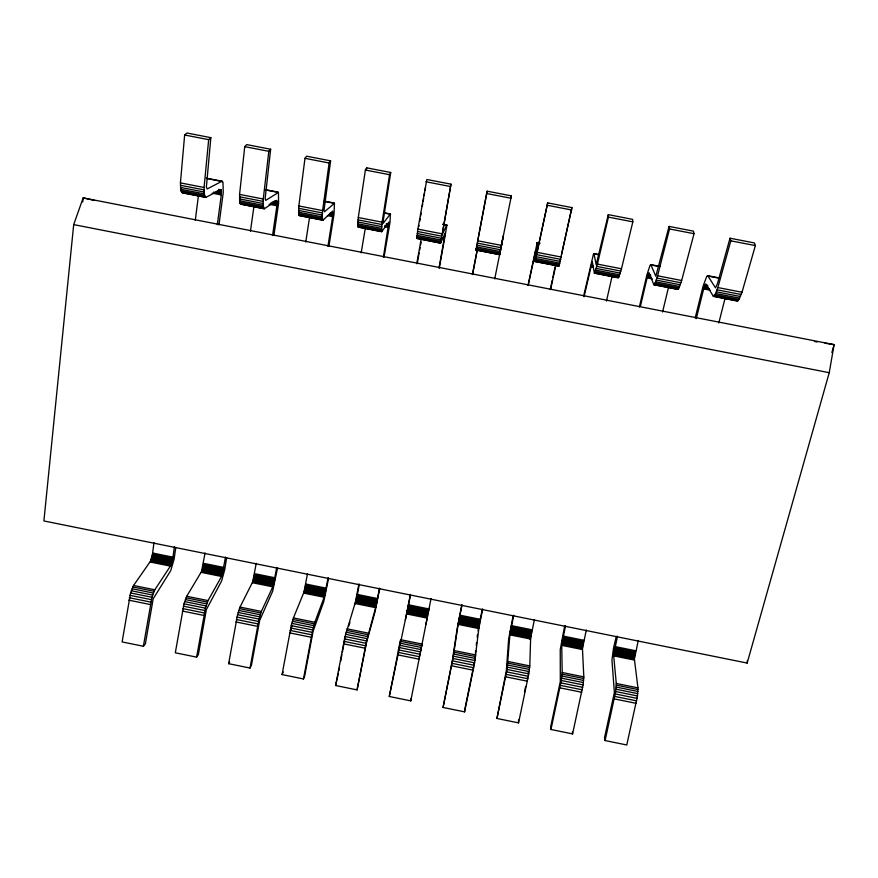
<?xml version="1.0" encoding="UTF-8"?>
<svg xmlns="http://www.w3.org/2000/svg" width="878" height="878" viewBox="0 0 878 878"><rect width="100%" height="100%" fill="white"/><g stroke="black" fill="none" stroke-linecap="round" stroke-linejoin="round"><path stroke-width="1.32" d="M616.301 636.363L613.502 648.162L611.944 660.036L614.38 692.512L604.547 737.564L605.096 740.549L626.771 744.983L637.494 695.958L637.955 687.88L634.388 659.191L638.273 640.468M327.922 246.323L332.641 216.636L332.696 211.115L322.906 220.246L299.442 215.67L298.805 214.759L298.86 205.946L304.984 158.325L306.609 156.196L330.611 160.85L324.059 210.051L324.421 211.785L334.452 203.367L334.035 214.089L328.921 246.334M440.58 243.184L450.974 184.161L426.851 179.496L417.862 229.125L416.874 238.388L440.58 243.184L445.223 233.032L438.989 268.031M272.564 235.513L276.899 205.77L276.822 200.371L264.278 208.81L240.857 204.245L240.001 203.29L239.573 194.4L244.742 146.648L246.707 144.596L270.654 149.238L265.145 198.582L265.727 200.36L278.436 192.48L278.589 203.29L273.881 235.578M605.096 740.549L615.708 691.535L616.29 683.479L613.601 654.988L617.475 636.265M383.39 257.166L388.888 222.057L381.678 231.704L358.158 227.117L357.752 226.25L358.29 217.524L365.38 170.025L366.664 167.83L390.721 172.494L383.115 221.552L383.247 223.242L390.403 213.969L389.997 222.364L384.07 257.111M534.45 619.495L530.641 638.185L529.785 665.919L528.775 673.865L518.547 722.879L496.948 718.467L506.365 670.562L508.636 639.107L513.169 615.522M217.338 224.713L221.289 194.938L220.927 189.494L205.781 197.407L182.426 192.853L180.923 190.745L180.429 182.887L184.643 135.003L186.948 133.017L210.841 137.648L206.374 187.135L207.175 188.957L222.035 181.208L222.979 182.47L223.253 192.512L218.973 224.845M264.278 208.81L263.104 205.32L263.268 199.021L268.822 151.312L270.654 149.238M322.906 220.246L322.182 216.833L322.61 210.577L329.118 163.001L330.611 160.85M205.781 197.407L204.168 193.829L204.069 187.486L208.668 139.657L210.841 137.648M539.915 243.052L537.248 242.537L536.842 253.16L547.674 202.895L571.907 207.592L558.979 266.089L535.13 261.611L535.613 250.625L528.205 285.471M564.686 625.937L560.241 649.555L560.307 681.526L550.726 726.578L550.967 729.497L572.599 733.92L583.069 684.906L583.815 676.883L582.465 648.677L586.306 629.965M381.678 231.704L382.106 222.156L389.569 174.711L390.721 172.494M442.797 224.164L446.781 224.933L446.803 226.019L439.351 267.911M550.967 729.497L561.338 680.483L562.183 672.493L561.722 644.474L565.553 625.773M496.948 718.467L507.089 669.464L509.942 633.993L513.729 615.302M747.156 663.066L829.238 372.689L834.1 344.637L83.158 197.879L73.697 224.603L43.9 520.95L747.156 663.066L747.365 660.486M461.762 605.14L457.142 628.67L452.521 659.619L443.061 707.459L464.605 711.86L464.758 709.984M528.26 672.12L528.073 673.887M82.741 201.962L83.158 197.879L94.736 200.535M535.13 261.611L547.674 202.895M464.605 711.86L474.592 662.857L478.938 627.715L482.691 609.036M474.636 659.861L474.932 657.194M475.382 653.199L475.678 650.532M476.282 645.198L476.578 642.531M477.182 637.198L477.478 634.531M476.765 245.138L500.625 249.791L499.637 254.697L475.997 250.087L486.599 193.511L487.191 191.184L511.369 195.86L510.908 198.219L486.599 193.511M477.654 241.626L478.049 239.123M175.819 547.356L174.085 559.253L170.727 570.656L153.178 598.785L145.386 643.826L143.377 646.263L122.108 641.928L130.581 592.957L133.555 585.472L150.5 561.218L152.465 554.248L153.979 542.604M195.278 220.4L198.384 196.024M143.377 646.263L151.949 597.303L154.813 589.786L170.903 565.344L172.823 558.375L174.404 546.731M250.46 231.188L254.071 205.496M226.645 557.618L224.779 569.504L221.629 580.962L206.363 609.595L198.351 654.637L196.628 657.139L175.315 652.793L184.018 603.823L186.729 596.272L201.534 571.556L205.057 552.931M443.061 707.459L452.949 658.467L458.283 623.534L462.015 604.854M196.628 657.139L205.43 608.169L208.031 600.596L221.98 575.694L225.514 557.058M366.258 170.541L366.664 167.83M277.569 567.912L272.641 591.3L259.668 620.428L251.415 665.48L250 668.037L228.631 663.68L237.576 614.699L240.023 607.093L252.677 581.905L256.244 563.27M305.764 241.999L309.495 217.689M418.861 226.535L419.036 225.372M474.372 662.001L473.626 666.336M250 668.037L259.032 619.056L261.37 611.428L273.157 586.054L276.746 567.418M529.84 639.019L530.235 636.594M328.602 578.229L323.752 601.649L313.095 631.282L304.6 676.334L303.47 678.957L282.068 674.589L291.244 625.608L293.428 617.936L303.92 592.277L307.53 573.63M361.187 252.831L365.467 227.204M419.728 221.322L420.189 218.622M420.65 215.922L421.111 213.222M422.263 206.484L422.713 203.784M423.174 201.084L423.635 198.384M424.096 195.684L424.557 192.984M425.018 190.285L425.479 187.585M478.049 630.854L478.433 628.615M303.47 678.957L312.744 629.976L314.829 622.272L324.443 596.436L328.065 577.79M450.974 184.161L442.205 234.722L446.781 224.933M379.735 588.556L374.972 612.032L366.631 642.169L357.072 689.899L335.615 685.52L345.032 636.539L355.261 602.681L358.915 584.024M416.743 263.685L421.111 239.442M359.267 584.43L357.083 596.283M417.226 263.587L419.157 252.864M419.64 250.186L420.123 247.508M420.606 244.83L421.089 242.141M527.327 678.529L527.546 677.3M357.072 689.899L366.576 640.907L375.839 606.841L379.505 588.183M478.236 238.092L487.191 191.184M478.872 626.19L479.344 623.665M338.348 673.459L335.615 685.52M338.853 670.77L339.358 668.081M340.631 661.364L341.893 654.648M342.398 651.97L343.671 645.253M530.674 634.059L531.157 631.501M499.637 254.697L503.292 235.93L502.106 241.812M472.573 274.408L477.237 250.318M405.395 619.923L410.41 594.428M472.408 274.562L477.105 250.362M410.465 594.768L407.644 609.156M419.333 657.841L410.772 700.874L389.283 696.484L407.414 609.793L427.981 613.952M397.833 653.473L389.283 696.484M410.772 700.874L411.321 698.12M406.723 613.096L427.334 617.267L420.672 651.092M473.396 667.565L464.846 709.051M419.816 655.394L422.077 644.046L400.587 639.689L397.943 652.343L419.563 656.733M425.973 624.093L428.618 610.748M429.112 608.245L428.497 611.406L407.919 607.247M500.855 248.079L502.018 242.723M431.043 598.598L428.738 610.144L408.171 605.985M494.72 278.93L511.369 195.86M501.294 245.939L501.645 244.633M479.838 621.119L482.318 609.288M344.176 642.564L344.681 640.128M528.04 285.24L537.248 242.537M550.265 289.586L552.251 280.236M552.822 277.569L555.094 266.89M550.78 288.818L556.015 264.201M524.506 691.831L525.659 686.464M290.881 630.459L291.145 629.241M571.907 207.592L561.591 254.324M583.64 296.106L593.374 254.532L593.956 253.566L599.301 254.609M584.068 296.676L592.266 261.655L594.395 273.168L618.145 277.799L618.77 277.13L621.47 268.778L632.84 221.849L632.599 219.346L608.3 214.638L596.173 264.717L593.956 253.566M355.48 603.713L356.018 601.32M606.468 301.055L612.043 276.471M344.944 638.943L345.449 636.78M594.395 273.168L597.435 264.091L608.399 217.118L608.3 214.638M639.349 307.004L646.866 275.023L649.972 265.551L650.796 264.629L660.168 266.451M640.413 306.334L647.097 277.898L649.061 272.718L653.814 284.746L677.618 289.389L678.475 288.763L681.668 280.499L694.026 233.702L693.433 231.133L669.08 226.414L655.822 276.23L650.796 264.629M662.561 312.019L668.465 287.468M695.2 317.913L703.135 285.987L706.702 276.592L707.756 275.703L719.839 278.063M696.287 318.604L703.662 288.917L705.736 283.89L713.364 296.358L737.224 301.011L738.321 300.43L742.02 292.253L755.365 245.588L754.421 242.943L730.002 238.212L717.513 283.473L715.493 287.852L707.756 275.703M718.786 323.005L725.019 298.487M653.814 284.746L655.646 281.816L657.578 275.802L669.53 228.96L669.08 226.414M291.715 626.947L291.99 625.915M713.364 296.358L715.669 293.504L717.864 287.545L730.803 240.835L730.002 238.212M561.119 256.211L560.636 257.693M831.872 352.539L834.1 344.637L824.991 343.188M475.997 250.087L477.149 246.158M348.742 626.135L349.96 622.293M282.068 674.589L283.32 671.988M228.631 663.68L229.663 661.99M814.575 341.531L817.177 341.948M184.643 135.003L208.668 139.657M244.742 146.648L268.822 151.312M304.984 158.325L329.118 163.001M365.38 170.025L389.569 174.711M425.907 181.757L450.162 186.454M547.422 205.298L571.798 210.018M608.399 217.118L632.84 221.849M669.53 228.96L694.026 233.702M730.803 240.835L755.365 245.588M206.253 178.146L222.035 181.208M266.166 189.802L278.041 192.106M324.904 201.227L334.156 203.027M383.785 212.685L390.403 213.969M206.802 178.541L222.562 181.603M265.288 189.911L278.436 192.48M323.894 201.314L334.452 203.367M383.971 213.003L390.578 214.287M442.863 224.461L446.836 225.24M537.116 242.8L539.783 243.316M593.715 253.808L599.048 254.85M650.433 264.849L658.456 266.407M707.273 275.901L717.995 277.986M218.512 189.407L221.135 189.922M218.677 190.054L221.289 190.57M274.452 200.919L277.075 201.435M705.122 284.79L707.8 285.306M180.429 182.887L204.069 187.486M239.573 194.4L263.268 199.021M298.86 205.946L322.61 210.577M358.29 217.524L382.106 222.156M417.862 229.125L441.733 233.767M477.577 240.748L501.503 245.412M537.435 252.403L561.415 257.078M597.435 264.091L621.47 268.778M657.578 275.802L681.668 280.499M717.864 287.545L742.02 292.253M217.459 190.658L221.388 191.426M273.179 201.512L277.119 202.28M330.337 212.641L332.971 213.156M386.32 223.55L388.954 224.055M648.085 274.529L650.752 275.044M704.771 285.569L707.448 286.085M216.186 191.437L221.421 192.458M271.862 202.28L277.097 203.301M330.282 213.661L332.916 214.177M386.21 224.559L388.844 225.075M647.766 275.505L650.433 276.021M704.408 286.535L708.414 287.315M180.374 185.269L203.981 189.867M239.442 196.771L263.115 201.38M298.652 208.305L322.38 212.926M358.004 219.873L381.787 224.505M417.5 231.463L441.338 236.105M477.138 243.074L501.042 247.728M536.919 254.719L560.877 259.383M596.842 266.396L620.856 271.072M656.909 278.096L680.977 282.782M717.117 289.817L741.241 294.514M213.541 192.117L221.388 193.643M270.479 203.202L277.031 204.486M328.855 214.583L332.795 215.351M384.751 225.47L388.691 226.239M590.96 265.639L593.616 266.155M647.426 276.636L651.421 277.415M704.035 287.666L709.369 288.697M212.147 193.16L221.289 194.938M269.041 204.245L276.899 205.77M327.395 215.604L332.641 216.636M384.553 226.743L388.504 227.512M441.853 237.905L444.487 238.421M590.653 266.901L593.308 267.417M647.097 277.898L652.42 278.93M703.662 288.917L710.335 290.212M180.44 187.409L204.014 191.997M239.42 198.9L263.06 203.498M298.542 210.413L322.237 215.033M357.807 221.958L381.557 226.59M417.215 233.537L441.019 238.179M536.458 256.771L560.373 261.424M596.283 268.427L620.263 273.102M656.261 280.115L680.296 284.79M716.382 291.825L740.472 296.523M180.627 189.242L204.168 193.829M239.507 200.722L263.104 205.32M298.542 212.224L322.182 216.833M357.697 223.758L381.403 228.368M417.006 235.315L440.767 239.935M476.458 246.894L500.273 251.536M536.041 258.505L559.923 263.159M595.778 270.15L619.703 274.814M655.646 281.816L679.638 286.491M715.669 293.504L739.715 298.191M180.923 190.745L204.42 195.322M239.705 202.203L263.257 206.791M298.63 213.683L322.226 218.282M357.686 225.196L381.348 229.806M416.885 236.731L440.602 241.351M476.216 248.298L499.999 252.93M535.701 259.888L559.527 264.53M595.317 271.511L619.21 276.164M655.087 283.155L679.023 287.819M714.988 294.832L738.991 299.508M181.34 191.865L204.783 196.431M240.001 203.29L263.51 207.877M298.805 214.759L322.369 219.346M357.752 226.25L381.37 230.848M416.841 237.762L440.515 242.383M476.063 249.308L499.791 253.929M535.426 260.876L559.209 265.518M594.933 272.476L618.77 277.13M654.582 284.099L678.475 288.763M714.374 295.754L738.321 300.43M181.834 192.567L205.243 197.133M240.396 203.981L263.85 208.558M299.08 215.428L322.599 220.005M357.906 226.897L381.48 231.485M416.874 238.388L440.504 242.997M475.986 249.912L499.67 254.521M535.24 261.457L558.979 266.089M594.625 273.036L618.419 277.667M654.154 284.637L678.003 289.29M713.825 296.27L737.729 300.934M73.697 224.603L829.238 372.689M152.651 553.041L173.01 557.168M203.586 563.347L224 567.473M254.631 573.674L275.088 577.812M305.785 584.024L326.276 588.172M357.05 594.395L377.573 598.544M408.413 604.788L428.98 608.948M459.874 615.193L480.496 619.363M511.446 625.63L532.112 629.811M563.127 636.078L583.837 640.271M614.918 646.559L635.661 650.752M152.465 554.248L172.823 558.375M203.4 564.554L223.802 568.681M254.433 574.881L274.88 579.019M305.577 585.231L326.056 589.379M356.819 595.602L377.353 599.751M459.633 616.4L480.244 620.57M511.194 626.826L531.848 631.008M562.864 637.285L583.563 641.467M614.644 647.755L635.376 651.959M152.234 555.511L172.593 559.626M203.158 565.816L223.561 569.943M254.192 576.144L274.638 580.281M305.335 586.493L325.815 590.631M356.578 596.853L377.101 601.013M459.381 617.662L479.992 621.833M510.941 628.088L531.596 632.27M562.6 638.547L583.299 642.74M614.38 649.029L635.123 653.221M151.949 556.773L172.307 560.899M202.884 567.089L223.286 571.216M253.918 577.417L274.364 581.554M305.061 587.766L325.551 591.915M356.314 598.137L376.838 602.286M407.666 608.531L428.234 612.69M459.128 618.946L479.739 623.117M510.689 629.383L531.344 633.565M562.37 639.832L583.069 644.024M614.15 650.313L634.882 654.516M151.62 558.024L171.989 562.139M202.566 568.329L222.979 572.467M253.621 578.668L274.068 582.805M304.776 589.017L325.266 593.166M356.04 599.389L376.574 603.548M458.887 620.208L479.509 624.379M510.469 630.645L531.124 634.827M562.15 641.116L582.86 645.297M613.941 651.597L634.695 655.789M151.257 559.198L171.638 563.325M202.236 569.515L222.65 573.641M253.303 579.853L273.771 583.991M304.49 590.214L324.992 594.362M355.766 600.596L376.311 604.755M407.162 611L427.751 615.16M458.656 621.415L479.289 625.597M510.261 631.864L530.927 636.045M561.964 642.334L582.685 646.526M613.788 652.826L634.542 657.018M150.884 560.274L171.276 564.4M201.885 570.601L222.31 574.739M252.985 580.94L273.453 585.088M304.194 591.311L324.706 595.46M355.513 601.704L376.069 605.864M406.931 612.109L427.531 616.279M458.459 622.535L479.092 626.716M510.085 632.994L530.773 637.176M561.821 643.464L582.553 647.668M613.667 653.967L634.443 658.171M150.5 561.218L170.903 565.344M201.534 571.556L221.98 575.694M252.677 581.905L273.157 586.054M303.92 592.277L324.443 596.436M355.261 602.681L375.839 606.841M458.283 623.534L478.938 627.715M509.942 633.993L530.641 638.185M561.722 644.474L582.465 648.677M613.601 654.988L634.388 659.191M150.116 562.008L170.541 566.134M201.194 572.346L221.651 576.484M252.37 582.707L272.871 586.855M303.656 593.089L324.201 597.249M355.041 603.493L375.63 607.664M406.536 613.931L427.169 618.101M458.14 624.379L478.806 628.56M509.844 634.849L530.564 639.041M561.668 645.341L582.421 649.544M613.59 655.855L634.388 660.058M133.555 585.472L154.813 589.786M186.729 596.272L208.031 600.596M240.023 607.093L261.37 611.428M293.428 617.936L314.829 622.272M346.953 628.802L368.387 633.148M454.332 650.598L475.865 654.977M508.208 661.54L529.785 665.919M562.183 672.493L583.815 676.883M616.29 683.479L637.955 687.88M132.808 586.954L154.1 591.278M186.059 597.775L207.395 602.099M239.431 608.608L260.821 612.954M292.923 619.473L314.346 623.819M346.525 630.36L367.992 634.717M400.236 641.258L421.758 645.637M454.069 652.189L475.635 656.568M508.022 663.153L529.632 667.532M562.085 674.128L583.749 678.529M616.268 685.125L637.977 689.537M132.051 588.732L153.365 593.056M185.379 599.564L206.736 603.899M238.816 610.419L260.228 614.765M292.374 621.295L313.83 625.652M346.053 632.193L367.553 636.561M399.841 643.124L421.396 647.492M453.75 654.066L475.349 658.456M507.769 665.041L529.412 669.431M561.909 676.038L583.596 680.439M616.169 687.057L637.9 691.469M131.294 590.751L152.64 595.086M184.687 601.595L206.078 605.941M238.19 612.46L259.625 616.817M291.814 623.358L313.292 627.715M345.548 634.278L367.081 638.646M399.402 645.209L420.979 649.599M453.366 656.173L474.987 660.563M507.451 667.159L529.127 671.56M561.657 678.178L583.376 682.579M615.983 689.208L637.735 693.631M130.581 592.957L151.949 597.303M184.018 603.823L205.43 608.169M237.576 614.699L259.032 619.056M291.244 625.608L312.744 629.976M345.032 636.539L366.576 640.907M398.93 647.481L420.529 651.871M452.949 658.467L474.592 662.857M507.089 669.464L528.775 673.865M561.338 680.483L583.069 684.906M615.708 691.535L637.494 695.958M129.911 595.306L151.29 599.652M183.392 606.171L204.804 610.528M236.972 617.069L258.45 621.426M290.684 627.979L312.195 632.358M344.505 638.921L366.06 643.3M398.436 649.885L420.046 654.275L419.069 659.191L397.449 654.79M452.499 660.871L474.153 665.272M506.672 671.879L528.369 676.29M560.954 682.908L582.707 687.331M615.357 693.971L637.154 698.405M129.307 597.731L150.698 602.078M182.811 608.608L204.234 612.965M236.412 619.506L257.891 623.874M290.146 630.426L311.668 634.805M343.989 641.368L365.555 645.758M452.016 663.329L473.681 667.741M506.211 674.348L527.919 678.76M560.526 685.389L582.279 689.812M614.951 696.452L636.759 700.885M128.792 600.168L150.182 604.514M182.295 611.044L203.729 615.401M235.908 621.942L257.386 626.31M289.641 632.873L311.163 637.252M343.485 643.826L365.061 648.205M451.533 665.787L473.198 670.199M505.728 676.817L527.448 681.229M560.054 687.858L581.807 692.281M614.479 698.932L636.287 703.366M572.357 731.956L572.599 733.92M518.481 719.993L518.547 722.879"/></g></svg>
